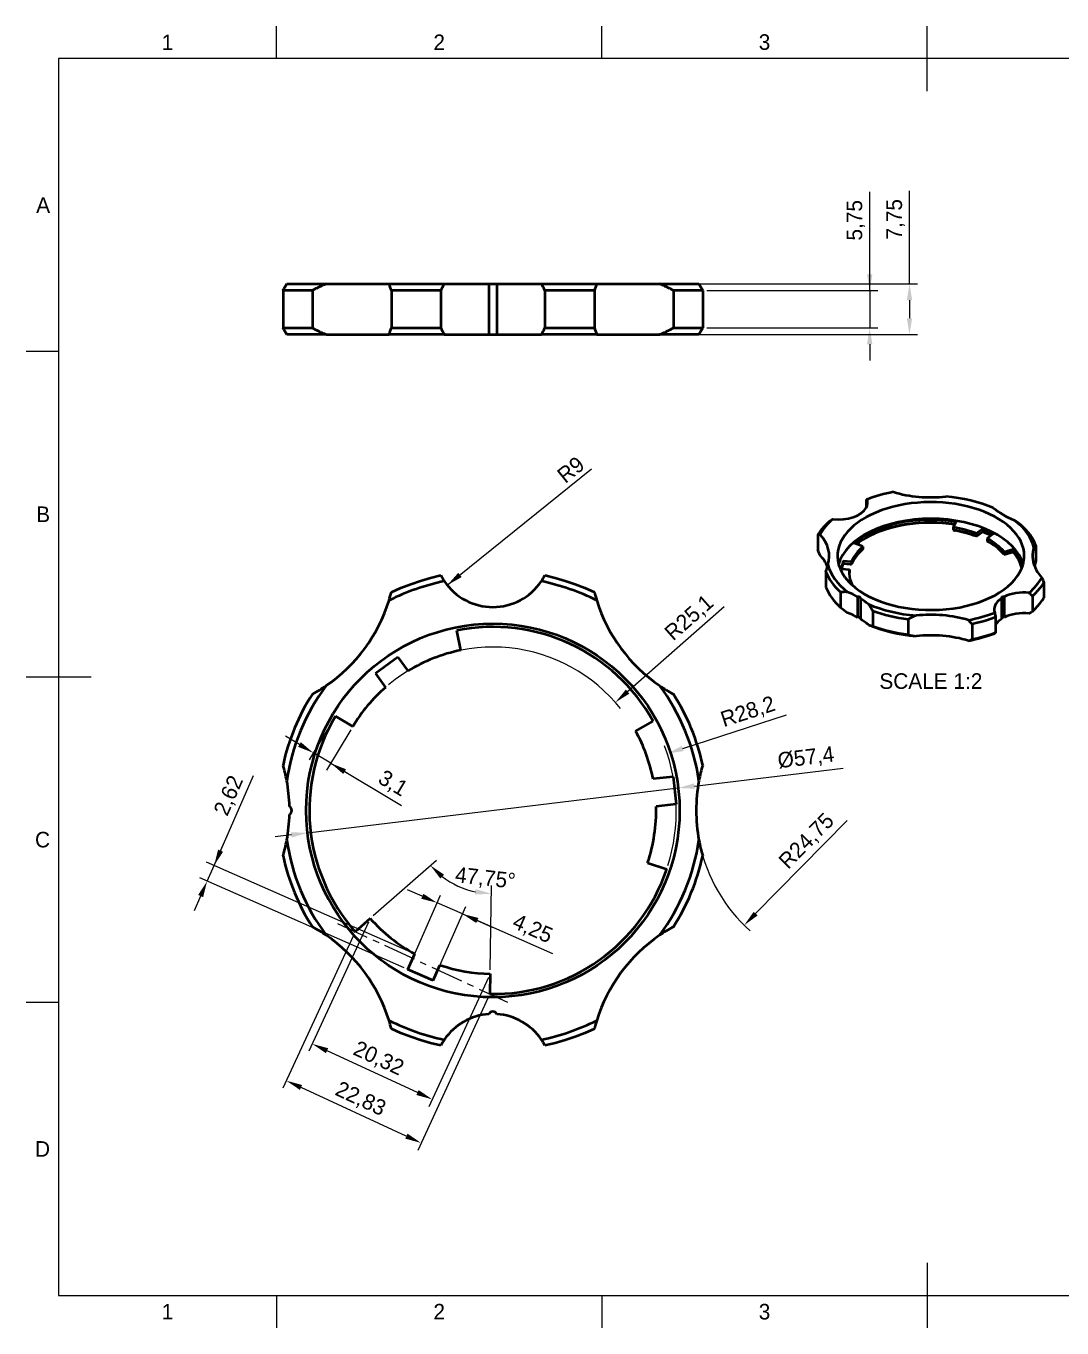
# Model space of a CAD drawing. Header units: millimetres. Extents: x 15 to 292, y 5 to 205.
# Drawn here: x 15 to 174.2, y 5 to 205 of the extents above; entities that cross this region are included whole.
import ezdxf

# ---------------------------------------------------------------- set-up
doc = ezdxf.new("R2010")
doc.units = ezdxf.units.MM
doc.linetypes.add('CenterLine', pattern=[8, 5, -1, 1, -1])
for name, color, linetype in [('Annotations', 7, 'Continuous'), ('Border', 7, 'Continuous'), ('Geometries', 7, 'Continuous')]:
    doc.layers.add(name, color=color, linetype=linetype)
doc.styles.add('Shapr0', font='txt', dxfattribs={"height": 2.3925})
doc.styles.add('Shapr2', font='txt', dxfattribs={"height": 2.3925})
doc.styles.add('Shapr4', font='txt', dxfattribs={"height": 2.3925})
doc.styles.add('Shapr5', font='txt', dxfattribs={"height": 4.785})
doc.dimstyles.new('ISO-25', dxfattribs={"dimtxt": 2.5, "dimasz": 2.5, "dimexe": 1.25, "dimexo": 0.625, "dimtad": 1, "dimtxsty": 'Standard', "dimcen": 2.5, "dimadec": 0, "dimazin": 0, "dimtfac": 1, "dimtmove": 0, "dimatfit": 3, "dimfxl": 1, "dimarcsym": 0})

# ---------------------------------------------------------------- blocks, each defined once
blk = doc.blocks.new('*D2')
at = {"layer": 'Annotations', "color": 0, "linetype": 'Continuous', "lineweight": 15}
for p, q in [((150.78, 165.38), (150.78, 179.66)), ((87.99, 165.38), (152.03, 165.38)), ((150.78, 162.88), (150.78, 160.12)), ((87.99, 157.62), (152.03, 157.62))]:
    blk.add_line(p, q, dxfattribs=at)
at = {"layer": 'Annotations', "color": 0}
for points in [[(151.2, 162.88), (150.37, 162.88), (150.78, 165.38)], [(150.37, 160.12), (151.2, 160.12), (150.78, 157.62)]]:
    blk.add_solid(points, dxfattribs=at)
at = {"layer": 'Defpoints', "color": 0}
for p in [(87.37, 165.38), (87.37, 157.62), (150.78, 157.62)]:
    blk.add_point(p, dxfattribs=at)
at = {"layer": 'Annotations', "color": 0, "lineweight": 15, "insert": (148.66, 175.31), "char_height": 2.393, "attachment_point": 5, "rotation": 90, "style": 'Shapr2'}
blk.add_mtext('\\A1;7,75', dxfattribs=at)
blk = doc.blocks.new('*D3')
at = {"layer": 'Annotations', "color": 0, "linetype": 'Continuous', "lineweight": 15}
for p, q in [((144.67, 164.38), (144.67, 179.51)), ((144.67, 166.88), (144.67, 169.38)), ((119.63, 164.38), (145.92, 164.38)), ((144.67, 164.38), (144.67, 158.62)), ((119.63, 158.62), (145.92, 158.62)), ((144.67, 156.12), (144.67, 153.62))]:
    blk.add_line(p, q, dxfattribs=at)
at = {"layer": 'Annotations', "color": 0}
for points in [[(144.25, 166.88), (145.08, 166.88), (144.67, 164.38)], [(145.08, 156.12), (144.25, 156.12), (144.67, 158.62)]]:
    blk.add_solid(points, dxfattribs=at)
at = {"layer": 'Defpoints', "color": 0}
for p in [(119, 164.38), (119, 158.62), (144.67, 158.62)]:
    blk.add_point(p, dxfattribs=at)
at = {"layer": 'Annotations', "color": 0, "lineweight": 15, "insert": (142.54, 175.16), "char_height": 2.393, "attachment_point": 5, "rotation": 90, "style": 'Shapr2'}
blk.add_mtext('\\A1;5,75', dxfattribs=at)
blk = doc.blocks.new('*D5')
at = {"layer": 'Annotations', "color": 0, "linetype": 'Continuous', "lineweight": 15}
blk.add_line((79.74, 119.1), (101.93, 136.98), dxfattribs=at)
at = {"layer": 'Annotations', "color": 0}
blk.add_solid([(81.43, 121), (81.95, 120.35), (79.74, 119.1)], dxfattribs=at)
at = {"layer": 'Defpoints', "color": 0}
for p in [(86.75, 124.75), (79.74, 119.1)]:
    blk.add_point(p, dxfattribs=at)
at = {"layer": 'Annotations', "color": 0, "lineweight": 15, "insert": (98.73, 136.84), "char_height": 2.393, "attachment_point": 5, "rotation": 38.8564, "style": 'Shapr4'}
blk.add_mtext('\\A1;R9', dxfattribs=at)
blk = doc.blocks.new('*D6')
at = {"layer": 'Annotations', "color": 0, "linetype": 'Continuous', "lineweight": 15}
blk.add_line((107.46, 102.75), (122.28, 115.81), dxfattribs=at)
at = {"layer": 'Annotations', "color": 0, "lineweight": 15}
blk.add_arc((86.75, 84.5), 25.1, 38.5361, 129.6816, dxfattribs=at)
at = {"layer": 'Annotations', "color": 0}
blk.add_solid([(107.18, 103.06), (107.73, 102.44), (105.58, 101.1)], dxfattribs=at)
at = {"layer": 'Defpoints', "color": 0}
for p in [(105.58, 101.1), (86.75, 84.5)]:
    blk.add_point(p, dxfattribs=at)
at = {"layer": 'Annotations', "color": 0, "lineweight": 15, "insert": (117.02, 114), "char_height": 2.393, "attachment_point": 5, "rotation": 41.3898, "style": 'Shapr4'}
blk.add_mtext('\\A1;R25,1', dxfattribs=at)
blk = doc.blocks.new('*D7')
at = {"layer": 'Annotations', "color": 0, "linetype": 'Continuous', "lineweight": 15}
blk.add_line((127.14, 68.65), (141.21, 82.94), dxfattribs=at)
at = {"layer": 'Annotations', "color": 0, "lineweight": 15}
blk.add_arc((142.75, 84.5), 24.75, 192.0629, 228.3246, dxfattribs=at)
at = {"layer": 'Annotations', "color": 0}
blk.add_solid([(126.84, 68.94), (127.43, 68.36), (125.38, 66.87)], dxfattribs=at)
at = {"layer": 'Defpoints', "color": 0}
for p in [(142.75, 84.5), (125.38, 66.87)]:
    blk.add_point(p, dxfattribs=at)
at = {"layer": 'Annotations', "color": 0, "lineweight": 15, "insert": (135.05, 79.71), "char_height": 2.393, "attachment_point": 5, "rotation": 45.4306, "style": 'Shapr4'}
blk.add_mtext('\\A1;R24,75', dxfattribs=at)
blk = doc.blocks.new('*D8')
at = {"layer": 'Annotations', "color": 0, "linetype": 'Continuous', "lineweight": 15}
blk.add_line((115.94, 94.01), (131.87, 99.21), dxfattribs=at)
at = {"layer": 'Annotations', "color": 0, "lineweight": 15}
blk.add_arc((86.75, 84.5), 28.2, 342.5959, 20.59, dxfattribs=at)
at = {"layer": 'Annotations', "color": 0}
blk.add_solid([(115.81, 94.41), (116.07, 93.62), (113.56, 93.24)], dxfattribs=at)
at = {"layer": 'Defpoints', "color": 0}
for p in [(113.56, 93.24), (86.75, 84.5)]:
    blk.add_point(p, dxfattribs=at)
at = {"layer": 'Annotations', "color": 0, "lineweight": 15, "insert": (126, 99.53), "char_height": 2.393, "attachment_point": 5, "rotation": 18.05, "style": 'Shapr4'}
blk.add_mtext('\\A1;R28,2', dxfattribs=at)
blk = doc.blocks.new('*D9')
at = {"layer": 'Annotations', "color": 0, "linetype": 'Continuous', "lineweight": 15}
for p, q in [((117.72, 88.25), (140.58, 91.02)), ((58.26, 81.05), (115.24, 87.95)), ((55.78, 80.75), (53.29, 80.45))]:
    blk.add_line(p, q, dxfattribs=at)
at = {"layer": 'Annotations', "color": 0}
for points in [[(117.67, 88.66), (117.77, 87.84), (115.24, 87.95)], [(55.83, 80.34), (55.73, 81.16), (58.26, 81.05)]]:
    blk.add_solid(points, dxfattribs=at)
at = {"layer": 'Defpoints', "color": 0}
for p in [(115.24, 87.95), (58.26, 81.05)]:
    blk.add_point(p, dxfattribs=at)
at = {"layer": 'Annotations', "color": 0, "lineweight": 15, "insert": (134.88, 92.47), "char_height": 2.3925, "attachment_point": 5, "rotation": 6.9043, "style": 'Shapr4'}
blk.add_mtext('\\A1;%%c57,4', dxfattribs=at)
blk = doc.blocks.new('*D10')
at = {"layer": 'Annotations', "color": 0, "linetype": 'Continuous', "lineweight": 15}
for p, q in [((75.9, 71.32), (73.61, 72.33)), ((73.93, 60.64), (78.69, 71.46)), ((82.08, 68.6), (78.19, 70.31)), ((77.82, 58.93), (82.58, 69.75)), ((82.08, 68.6), (95.93, 62.51)), ((84.36, 67.59), (86.65, 66.59))]:
    blk.add_line(p, q, dxfattribs=at)
at = {"layer": 'Annotations', "color": 0}
for points in [[(75.73, 70.94), (76.07, 71.7), (78.19, 70.31)], [(84.53, 67.98), (84.2, 67.21), (82.08, 68.6)]]:
    blk.add_solid(points, dxfattribs=at)
at = {"layer": 'Defpoints', "color": 0}
for p in [(78.19, 70.31), (73.68, 60.07), (77.57, 58.36)]:
    blk.add_point(p, dxfattribs=at)
at = {"layer": 'Annotations', "color": 0, "lineweight": 15, "insert": (92.81, 66.2), "char_height": 2.393, "attachment_point": 5, "rotation": 336.2518, "style": 'Shapr4'}
blk.add_mtext('\\A1;4,25', dxfattribs=at)
blk = doc.blocks.new('*D12')
at = {"layer": 'Annotations', "color": 0, "linetype": 'Continuous', "lineweight": 15}
for p, q in [((62.24, 98.46), (58.53, 92.27)), ((64.9, 96.86), (61.19, 90.68)), ((57.03, 94.63), (54.89, 95.91)), ((61.83, 91.75), (59.17, 93.34)), ((61.83, 91.75), (72.7, 85.24)), ((63.98, 90.47), (66.12, 89.18))]:
    blk.add_line(p, q, dxfattribs=at)
at = {"layer": 'Annotations', "color": 0}
for points in [[(56.82, 94.27), (57.24, 94.99), (59.17, 93.34)], [(64.19, 90.82), (63.76, 90.11), (61.83, 91.75)]]:
    blk.add_solid(points, dxfattribs=at)
at = {"layer": 'Defpoints', "color": 0}
for p in [(62.56, 98.99), (65.22, 97.4), (59.17, 93.34)]:
    blk.add_point(p, dxfattribs=at)
at = {"layer": 'Annotations', "color": 0, "lineweight": 15, "insert": (71.33, 88.54), "char_height": 2.393, "attachment_point": 5, "rotation": 329.076, "style": 'Shapr4'}
blk.add_mtext('\\A1;3,1', dxfattribs=at)
blk = doc.blocks.new('*D13')
at = {"layer": 'Annotations', "color": 0, "linetype": 'Continuous', "lineweight": 15}
for p, q in [((43.9, 76.03), (49.97, 89.85)), ((44.9, 78.32), (45.91, 80.61)), ((74.16, 62.72), (42.75, 76.53)), ((42.84, 73.64), (43.9, 76.03)), ((73.11, 60.32), (41.7, 74.14)), ((41.84, 71.35), (40.83, 69.06))]:
    blk.add_line(p, q, dxfattribs=at)
at = {"layer": 'Annotations', "color": 0}
for points in [[(44.52, 78.49), (45.28, 78.15), (43.9, 76.03)], [(42.22, 71.18), (41.45, 71.52), (42.84, 73.64)]]:
    blk.add_solid(points, dxfattribs=at)
at = {"layer": 'Defpoints', "color": 0}
for p in [(43.9, 76.03), (74.73, 62.46), (73.68, 60.07)]:
    blk.add_point(p, dxfattribs=at)
at = {"layer": 'Annotations', "color": 0, "lineweight": 15, "insert": (46.28, 86.73), "char_height": 2.393, "attachment_point": 5, "rotation": 66.2518, "style": 'Shapr4'}
blk.add_mtext('\\A1;2,62', dxfattribs=at)
blk = doc.blocks.new('*D14')
at = {"layer": 'Annotations', "color": 0, "linetype": 'Continuous', "lineweight": 15}
for p, q in [((68.37, 68.34), (78.08, 76.88)), ((86.36, 60.03), (86.56, 72.96))]:
    blk.add_line(p, q, dxfattribs=at)
blk.add_arc((86.75, 84.5), 12.79, 232.5395, 257.8625, dxfattribs=at)
at = {"layer": 'Annotations', "color": 0}
for points in [[(79.25, 74.65), (78.68, 74.04), (77.14, 76.05)], [(84.01, 71.58), (84.11, 72.41), (86.54, 71.71)]]:
    blk.add_solid(points, dxfattribs=at)
at = {"layer": 'Defpoints', "color": 0}
for p in [(79.83, 73.74), (67.9, 67.93), (65.57, 65.88), (86.35, 59.4), (86.3, 56.3)]:
    blk.add_point(p, dxfattribs=at)
at = {"layer": 'Annotations', "color": 0, "lineweight": 15, "insert": (85.58, 73.95), "char_height": 2.3925, "attachment_point": 5, "rotation": 353.6699, "style": 'Shapr4'}
blk.add_mtext('\\A1;47,75%%d', dxfattribs=at)
blk = doc.blocks.new('*D15')
at = {"layer": 'Annotations', "color": 0, "linetype": 'Continuous', "lineweight": 15}
for p, q in [((65.31, 65.31), (54.47, 41.86)), ((86.03, 55.74), (75.2, 32.28)), ((73.45, 34.47), (57.27, 41.95))]:
    blk.add_line(p, q, dxfattribs=at)
at = {"layer": 'Annotations', "color": 0}
for points in [[(57.44, 42.32), (57.09, 41.57), (55, 42.99)], [(73.28, 34.09), (73.63, 34.85), (75.72, 33.42)]]:
    blk.add_solid(points, dxfattribs=at)
at = {"layer": 'Defpoints', "color": 0}
for p in [(65.57, 65.88), (86.3, 56.3), (55, 42.99)]:
    blk.add_point(p, dxfattribs=at)
at = {"layer": 'Annotations', "color": 0, "lineweight": 15, "insert": (66.38, 40.08), "char_height": 2.393, "attachment_point": 5, "rotation": 335.201, "style": 'Shapr4'}
blk.add_mtext('\\A1;22,83', dxfattribs=at)
blk = doc.blocks.new('*D16')
at = {"layer": 'Annotations', "color": 0, "linetype": 'Continuous', "lineweight": 15}
for p, q in [((67.64, 67.36), (58.47, 47.51)), ((86.08, 58.84), (76.91, 38.98)), ((75.17, 41.17), (61.26, 47.59))]:
    blk.add_line(p, q, dxfattribs=at)
at = {"layer": 'Annotations', "color": 0}
for points in [[(61.43, 47.97), (61.09, 47.21), (58.99, 48.64)], [(74.99, 40.79), (75.34, 41.55), (77.43, 40.12)]]:
    blk.add_solid(points, dxfattribs=at)
at = {"layer": 'Defpoints', "color": 0}
for p in [(67.9, 67.93), (86.35, 59.4), (58.99, 48.64)]:
    blk.add_point(p, dxfattribs=at)
at = {"layer": 'Annotations', "color": 0, "lineweight": 15, "insert": (69.14, 46.29), "char_height": 2.393, "attachment_point": 5, "rotation": 335.201, "style": 'Shapr4'}
blk.add_mtext('\\A1;20,32', dxfattribs=at)

msp = doc.modelspace()

# ---------------------------------------------------------------- linework, layer by layer
at = {"layer": 'Annotations', "linetype": 'CenterLine', "lineweight": 15}
msp.add_line((62.849, 67.137), (89.019, 55.045), dxfattribs=at)
at = {"layer": 'Border', "linetype": 'Continuous', "lineweight": 15}
for p, q in [((53.5, 200), (53.5, 205)), ((103.5, 200), (103.5, 205)), ((153.5, 195), (153.5, 205)), ((287, 200), (20, 200)), ((20, 200), (20, 10)), ((20, 155), (15, 155)), ((25, 105), (15, 105)), ((20, 55), (15, 55)), ((153.5, 15), (153.5, 5)), ((20, 10), (287, 10)), ((53.5, 10), (53.5, 5)), ((103.5, 10), (103.5, 5))]:
    msp.add_line(p, q, dxfattribs=at)
at = {"layer": 'Geometries', "linetype": 'Continuous', "lineweight": 40}
for p, q in [((59.009, 164.375), (54.496, 164.375)), ((54.496, 164.375), (54.496, 158.625)), ((54.496, 164.375), (54.496, 158.625)), ((55.076, 165.375), (55.077, 165.375)), ((55.077, 165.375), (61.13, 165.375)), ((59.009, 164.375), (59.009, 158.625)), ((61.13, 165.375), (70.793, 165.375)), ((70.793, 165.375), (79.289, 165.375)), ((78.752, 164.375), (71.153, 164.375)), ((71.153, 164.375), (71.153, 158.625)), ((78.752, 164.375), (78.752, 158.625)), ((79.289, 165.375), (86.132, 165.375)), ((86.132, 165.375), (87.368, 165.375)), ((86.132, 165.375), (86.132, 157.625)), ((87.368, 165.375), (87.368, 157.625)), ((87.368, 165.375), (94.212, 165.375)), ((94.212, 165.375), (102.708, 165.375)), ((102.348, 164.375), (94.75, 164.375)), ((94.75, 164.375), (94.75, 158.625)), ((102.348, 164.375), (102.348, 158.625)), ((102.708, 165.375), (112.371, 165.375)), ((112.371, 165.375), (118.424, 165.375)), ((114.491, 164.375), (114.491, 158.625)), ((119.004, 164.375), (114.491, 164.375)), ((119.004, 164.375), (119.004, 158.625)), ((54.496, 158.625), (59.009, 158.625)), ((71.153, 158.625), (78.752, 158.625)), ((94.75, 158.625), (102.348, 158.625)), ((114.491, 158.625), (119.004, 158.625)), ((55.076, 157.625), (55.077, 157.625)), ((61.13, 157.625), (55.077, 157.625)), ((61.13, 157.625), (70.793, 157.625)), ((79.289, 157.625), (70.793, 157.625)), ((79.289, 157.625), (86.132, 157.625)), ((86.132, 157.625), (87.368, 157.625)), ((87.368, 157.625), (94.212, 157.625)), ((102.708, 157.625), (94.212, 157.625)), ((102.708, 157.625), (112.371, 157.625)), ((118.424, 157.625), (112.371, 157.625)), ((144.127, 132.179), (144.127, 131.006)), ((157.514, 127.997), (157.727, 128.428)), ((157.727, 128.428), (157.753, 128.479)), ((157.753, 128.479), (157.94, 128.858)), ((136.694, 126.837), (136.694, 124.49)), ((157.514, 127.997), (157.514, 127.589)), ((162.044, 127.745), (161.069, 127.044)), ((161.069, 126.636), (162.028, 127.325)), ((161.069, 127.044), (161.069, 126.636)), ((162.028, 127.325), (162.044, 127.337)), ((163.34, 126.717), (162.028, 127.325)), ((162.044, 127.745), (163.701, 126.977)), ((162.044, 127.745), (162.044, 127.337)), ((162.044, 127.337), (163.356, 126.729)), ((163.34, 126.717), (162.726, 126.276)), ((162.726, 126.276), (162.726, 125.868)), ((163.356, 126.729), (163.34, 126.717)), ((163.701, 126.977), (163.356, 126.729)), ((142.673, 125.414), (142.337, 125.543)), ((143.627, 125.047), (142.673, 125.414)), ((143.627, 125.047), (143.627, 124.639)), ((165.319, 124.243), (166.709, 124.639)), ((165.319, 124.243), (165.319, 123.834)), ((165.319, 123.834), (166.709, 124.231)), ((166.738, 124.197), (165.43, 123.823)), ((166.709, 124.639), (166.709, 124.231)), ((170.198, 125.187), (170.198, 122.84)), ((140.581, 122.848), (140.258, 121.636)), ((140.364, 121.626), (140.566, 122.383)), ((140.566, 122.383), (140.581, 122.44)), ((141.686, 122.284), (140.566, 122.383)), ((140.581, 122.848), (141.873, 122.734)), ((140.581, 122.848), (140.581, 122.44)), ((140.581, 122.44), (141.873, 122.325)), ((141.873, 122.734), (141.873, 122.325)), ((137.944, 121.158), (137.944, 118.811)), ((140.258, 121.636), (140.364, 121.626)), ((140.364, 121.626), (141.55, 121.521)), ((141.55, 121.521), (141.55, 121.113)), ((140.201, 118.013), (140.201, 115.665)), ((141.898, 119.267), (141.83, 119.257)), ((141.898, 119.267), (141.898, 119.194)), ((171.448, 119.508), (171.448, 117.161)), ((142.804, 117.325), (142.804, 114.161)), ((143.236, 117.076), (143.236, 114.021)), ((164.909, 117.072), (164.909, 114.026)), ((165.346, 117.324), (165.346, 114.16)), ((169.671, 117.432), (169.671, 115.084)), ((143.236, 114.021), (143.236, 113.912)), ((145.135, 115.164), (145.135, 112.817)), ((164.015, 114.166), (164.015, 112.992)), ((164.909, 114.026), (164.909, 113.908)), ((81.821, 109.111), (81.212, 112.151)), ((150.583, 113.862), (150.583, 111.514)), ((159.868, 113.708), (159.839, 113.736)), ((160.419, 113.14), (160.419, 110.793)), ((164.015, 112.992), (164.015, 111.818)), ((72.128, 108.034), (68.701, 105.521)), ((72.128, 108.034), (73.674, 105.925)), ((68.701, 105.521), (70.247, 103.412)), ((65.218, 97.399), (62.559, 98.992)), ((108.687, 96.698), (111.396, 98.204)), ((114.476, 89.675), (111.38, 89.336)), ((114.476, 89.675), (114.939, 85.45)), ((114.939, 85.45), (111.843, 85.111)), ((110.529, 76.463), (113.465, 75.471)), ((67.901, 67.925), (65.573, 65.878)), ((73.68, 60.07), (74.733, 62.464)), ((77.57, 58.358), (73.68, 60.07)), ((77.57, 58.358), (78.623, 60.752)), ((86.345, 59.403), (86.295, 56.304))]:
    msp.add_line(p, q, dxfattribs=at)
at = {"layer": 'Geometries', "linetype": 'Continuous', "lineweight": 40, "flags": 128}
for points in [[(61.13, 165.375), (61.055, 165.345), (60.98, 165.315), (60.905, 165.285), (60.83, 165.254), (60.754, 165.223), (60.679, 165.191), (60.604, 165.158), (60.516, 165.12), (60.428, 165.081), (60.34, 165.041), (60.252, 165.001), (60.164, 164.96), (60.076, 164.919), (59.988, 164.877), (59.9, 164.835), (59.812, 164.792), (59.724, 164.748), (59.636, 164.704), (59.548, 164.659), (59.458, 164.613), (59.368, 164.566), (59.279, 164.519), (59.189, 164.472), (59.099, 164.424), (59.009, 164.375)], [(114.491, 164.375), (114.403, 164.423), (114.315, 164.47), (114.227, 164.517), (114.138, 164.563), (114.05, 164.609), (113.962, 164.654), (113.874, 164.699), (113.786, 164.743), (113.697, 164.787), (113.609, 164.83), (113.521, 164.873), (113.433, 164.915), (113.345, 164.956), (113.257, 164.997), (113.169, 165.037), (113.081, 165.077), (112.993, 165.116), (112.905, 165.155), (112.829, 165.187), (112.752, 165.22), (112.676, 165.252), (112.599, 165.283), (112.523, 165.314), (112.447, 165.345), (112.371, 165.375)], [(59.009, 158.625), (59.098, 158.577), (59.186, 158.53), (59.274, 158.483), (59.362, 158.437), (59.45, 158.391), (59.539, 158.346), (59.627, 158.301), (59.715, 158.257), (59.803, 158.213), (59.891, 158.17), (59.979, 158.127), (60.068, 158.085), (60.156, 158.044), (60.244, 158.003), (60.332, 157.963), (60.42, 157.923), (60.508, 157.884), (60.595, 157.845), (60.672, 157.813), (60.748, 157.78), (60.825, 157.748), (60.901, 157.717), (60.977, 157.686), (61.054, 157.655), (61.13, 157.625)], [(112.371, 157.625), (112.446, 157.655), (112.521, 157.685), (112.596, 157.715), (112.671, 157.746), (112.746, 157.777), (112.821, 157.809), (112.897, 157.842), (112.984, 157.88), (113.072, 157.919), (113.16, 157.959), (113.248, 157.999), (113.336, 158.04), (113.424, 158.081), (113.512, 158.123), (113.6, 158.165), (113.688, 158.208), (113.777, 158.252), (113.865, 158.296), (113.953, 158.341), (114.042, 158.387), (114.132, 158.434), (114.222, 158.481), (114.312, 158.528), (114.401, 158.576), (114.491, 158.625)], [(144.258, 132.293), (144.251, 132.286), (144.243, 132.279), (144.236, 132.272), (144.228, 132.265), (144.22, 132.258), (144.212, 132.25), (144.204, 132.243), (144.195, 132.235), (144.186, 132.228), (144.177, 132.22), (144.167, 132.212), (144.158, 132.204), (144.148, 132.196), (144.137, 132.188), (144.127, 132.179)], [(136.694, 126.837), (136.986, 127.27), (137.31, 127.694), (137.666, 128.11), (138.053, 128.517), (138.471, 128.914)], [(138.471, 128.914), (138.504, 128.935), (138.537, 128.957), (138.571, 128.978), (138.604, 129), (138.638, 129.022), (138.672, 129.044), (138.705, 129.066), (138.739, 129.088), (138.774, 129.11), (138.808, 129.133), (138.842, 129.155), (138.877, 129.178), (138.912, 129.201), (138.946, 129.223), (138.981, 129.246)], [(137.02, 126.91), (136.994, 126.906), (136.967, 126.901), (136.941, 126.896), (136.914, 126.89), (136.887, 126.884), (136.86, 126.878), (136.833, 126.872), (136.805, 126.866), (136.778, 126.859), (136.75, 126.852), (136.722, 126.845), (136.694, 126.837)], [(157.514, 127.589), (157.591, 127.562), (157.668, 127.536), (157.745, 127.509), (157.823, 127.482)], [(161.069, 126.636), (161.056, 126.633), (161.043, 126.63), (161.03, 126.627), (161.017, 126.624)], [(163.022, 125.7), (162.98, 125.724), (162.895, 125.772), (162.811, 125.82), (162.726, 125.868)], [(170.198, 125.187), (170.184, 125.179), (170.17, 125.17), (170.156, 125.161), (170.143, 125.152), (170.129, 125.142), (170.116, 125.132), (170.103, 125.122), (170.09, 125.112), (170.077, 125.101), (170.065, 125.09), (170.052, 125.078), (170.04, 125.066), (170.028, 125.054), (170.016, 125.042), (170.005, 125.029), (169.993, 125.016), (169.982, 125.003), (169.971, 124.989), (169.962, 124.976), (169.952, 124.964), (169.943, 124.951), (169.934, 124.938), (169.925, 124.925), (169.916, 124.911), (169.908, 124.897)], [(141.873, 122.325), (141.826, 122.315), (141.779, 122.305), (141.733, 122.294), (141.686, 122.284)], [(165.43, 123.823), (165.403, 123.826), (165.375, 123.829), (165.348, 123.832), (165.319, 123.834)], [(71.152, 118.051), (72.624, 118.697), (74.123, 119.279), (75.645, 119.794), (77.189, 120.243), (78.75, 120.625)], [(94.748, 120.625), (96.31, 120.244), (97.854, 119.795), (99.376, 119.279), (100.875, 118.698), (102.347, 118.052)], [(141.261, 118.046), (141.223, 118.049), (141.186, 118.051), (141.148, 118.053), (141.111, 118.055), (141.073, 118.056), (141.036, 118.058), (140.998, 118.059), (140.954, 118.059), (140.91, 118.06), (140.866, 118.059), (140.822, 118.059), (140.778, 118.058), (140.734, 118.057), (140.69, 118.055), (140.646, 118.053), (140.602, 118.051), (140.558, 118.048), (140.514, 118.045), (140.47, 118.042), (140.425, 118.038), (140.38, 118.033), (140.335, 118.029), (140.29, 118.024), (140.246, 118.019), (140.201, 118.013)], [(171.448, 119.508), (171.156, 119.076), (170.832, 118.651), (170.476, 118.235), (170.089, 117.828), (169.671, 117.432)], [(145.135, 115.164), (145.111, 115.209), (145.086, 115.254), (145.061, 115.299), (145.037, 115.343), (145.011, 115.387), (144.986, 115.431), (144.96, 115.475), (144.935, 115.518), (144.909, 115.562), (144.882, 115.605), (144.856, 115.648), (144.829, 115.69), (144.802, 115.733), (144.774, 115.775), (144.747, 115.816), (144.719, 115.858), (144.691, 115.899), (144.663, 115.94), (144.638, 115.976), (144.613, 116.011), (144.588, 116.046), (144.562, 116.081), (144.537, 116.116), (144.511, 116.15), (144.485, 116.185)], [(169.671, 115.084), (170.089, 115.481), (170.476, 115.887), (170.832, 116.304), (171.156, 116.728), (171.448, 117.161)], [(151.792, 114.437), (151.747, 114.42), (151.703, 114.403), (151.658, 114.386), (151.614, 114.368), (151.57, 114.35), (151.526, 114.332), (151.482, 114.313), (151.431, 114.291), (151.38, 114.269), (151.329, 114.246), (151.279, 114.223), (151.228, 114.199), (151.178, 114.175), (151.128, 114.151), (151.078, 114.127), (151.028, 114.102), (150.979, 114.077), (150.929, 114.051), (150.88, 114.026), (150.83, 113.999), (150.78, 113.972), (150.73, 113.945), (150.681, 113.918), (150.632, 113.89), (150.583, 113.862)], [(164.015, 114.166), (163.328, 113.925), (162.624, 113.702), (161.903, 113.496), (161.168, 113.309), (160.419, 113.14)], [(169.161, 114.751), (169.196, 114.774), (169.23, 114.797), (169.265, 114.82), (169.299, 114.842), (169.334, 114.865), (169.368, 114.887), (169.402, 114.909), (169.436, 114.932), (169.47, 114.954), (169.504, 114.976), (169.537, 114.997), (169.571, 115.019), (169.605, 115.041), (169.638, 115.063), (169.671, 115.084)], [(144.485, 113.021), (144.51, 113.011), (144.536, 113.002), (144.561, 112.993), (144.586, 112.984), (144.611, 112.975), (144.635, 112.966), (144.66, 112.958), (144.688, 112.948), (144.716, 112.938), (144.744, 112.929), (144.772, 112.92), (144.799, 112.911), (144.826, 112.903), (144.853, 112.895), (144.879, 112.886), (144.906, 112.879), (144.932, 112.871), (144.958, 112.864), (144.983, 112.856), (145.009, 112.849), (145.035, 112.842), (145.06, 112.836), (145.085, 112.829), (145.11, 112.823), (145.135, 112.817)], [(160.419, 113.14), (160.372, 113.191), (160.324, 113.242), (160.284, 113.285)], [(160.419, 110.793), (161.168, 110.961), (161.903, 111.149), (162.624, 111.354), (163.328, 111.578), (164.015, 111.818)], [(164.015, 111.818), (164.005, 111.81), (163.995, 111.802), (163.985, 111.794), (163.975, 111.786), (163.965, 111.778), (163.956, 111.77), (163.947, 111.763), (163.939, 111.755), (163.93, 111.748), (163.922, 111.74), (163.914, 111.733), (163.906, 111.726), (163.899, 111.719), (163.892, 111.712), (163.885, 111.705)], [(78.752, 48.375), (77.19, 48.756), (75.646, 49.205), (74.124, 49.721), (72.625, 50.302), (71.153, 50.948)], [(102.348, 50.949), (100.876, 50.303), (99.377, 49.721), (97.855, 49.206), (96.311, 48.757), (94.75, 48.375)]]:
    msp.add_lwpolyline(points, dxfattribs=at)
at = {"layer": 'Geometries', "linetype": 'Continuous', "lineweight": 40}
msp.add_circle((86.75, 84.5), 28.7, dxfattribs=at)
for centre, radius, start, end in [((-19.998, 208.274), 86.466, 329.48949, 330.25563), ((-20.13, 208.356), 86.622, 329.48697, 330.25175), ((58.902, 160.532), 12.839, 17.41659, 22.16058), ((89.013, 159.508), 11.357, 148.89708, 154.62584), ((84.488, 159.508), 11.358, 25.37548, 31.10409), ((114.599, 160.533), 12.839, 157.84141, 162.58543), ((193.63, 208.356), 86.622, 209.74825, 210.51303), ((-19.997, 114.727), 86.466, 29.74437, 30.51051), ((-20.131, 114.644), 86.623, 29.74825, 30.51303), ((58.902, 162.468), 12.839, 337.83941, 342.58342), ((89.013, 163.492), 11.357, 205.37416, 211.10293), ((84.488, 163.492), 11.358, 328.89592, 334.62451), ((114.599, 162.467), 12.839, 197.41457, 202.15858), ((193.631, 114.644), 86.623, 149.48697, 150.25175), ((141.073, 93.08), 44.324, 52.68625, 54.39035), ((108.721, 111.781), 30.725, 22.91904, 24.43254), ((124.682, 125.274), 13.882, 346.12722, 347.4807), ((186.482, 117.962), 16.999, 163.32627, 166.07694), ((86.749, 124.75), 9, 207.28049, 213.99395), ((86.749, 124.75), 9, 326.00782, 332.72127), ((121.655, 126.037), 17.004, 343.32669, 346.07646), ((199.421, 132.216), 30.725, 202.91904, 204.43254), ((86.75, 84.5), 36, 101.96367, 116.31355), ((47.151, 124.097), 24.75, 342.77853, 345.86034), ((86.749, 124.75), 9, 213.99394, 326.00782), ((86.75, 84.5), 36, 63.68822, 78.0381), ((126.347, 124.099), 24.75, 194.14143, 197.22324), ((47.151, 124.097), 24.75, 304.38581, 342.77853), ((126.347, 124.099), 24.75, 197.22324, 235.61596), ((162.34, 110.205), 10.294, 44.58545, 48.50047), ((167.074, 150.924), 44.332, 232.68642, 234.39018), ((172.719, 116.148), 8.926, 188.23969, 192.83063), ((86.75, 84.5), 28.2, 29.076, 101.326), ((149.11, 102.72), 15.377, 43.39485, 45.60443), ((154.397, 127.518), 16.452, 256.59409, 260.88873), ((151.301, 133.957), 24.895, 290.0568, 291.48525), ((86.75, 84.5), 25.1, 101.326, 121.39522), ((86.75, 84.5), 33, 147.20761, 167.79416), ((86.75, 84.5), 32, 143.19197, 171.8098), ((47.151, 124.097), 24.75, 298.6261, 304.38581), ((86.75, 84.5), 25.1, 131.10832, 149.076), ((126.347, 124.099), 24.75, 235.61596, 241.37566), ((86.75, 84.5), 32, 8.19197, 36.8098), ((86.75, 84.5), 33, 12.20761, 32.79416), ((86.75, 84.5), 28.2, 149.076, 221.326), ((86.75, 84.5), 25.1, 11.10857, 29.076), ((30.75, 84.499), 24.75, 10.61596, 16.37566), ((142.75, 84.501), 24.75, 163.6261, 169.38581), ((30.75, 84.499), 24.75, 1.41433, 10.61596), ((142.75, 84.501), 24.75, 169.38581, 190.61596), ((55.15, 84.5), 0.7, 299.29164, 60.71012), ((86.75, 84.5), 25.1, 341.326, 1.39544), ((30.75, 84.499), 24.75, 349.38581, 358.58744), ((30.75, 84.499), 24.75, 343.6261, 349.38581), ((86.75, 84.5), 32, 188.19197, 216.8098), ((86.75, 84.5), 32, 323.19197, 351.8098), ((142.75, 84.501), 24.75, 190.61596, 196.37566), ((86.75, 84.5), 33, 192.20761, 212.79416), ((86.75, 84.5), 33, 327.20761, 347.79416), ((86.75, 84.5), 28.2, 269.076, 341.326), ((47.153, 44.901), 24.75, 55.61596, 61.37566), ((86.75, 84.5), 25.1, 221.326, 241.39522), ((126.349, 44.903), 24.75, 118.6261, 124.38581), ((47.153, 44.901), 24.75, 17.22324, 55.61596), ((126.349, 44.903), 24.75, 124.38581, 162.77853), ((86.75, 84.5), 25.1, 251.10832, 269.076), ((47.153, 44.901), 24.75, 14.14143, 17.22324), ((86.75, 84.5), 36, 243.68822, 258.0381), ((86.751, 44.25), 9, 93.93826, 146.00782), ((86.75, 52.9), 0.7, 28.01267, 151.9891), ((86.751, 44.25), 9, 33.99394, 86.0635), ((86.75, 84.5), 36, 281.96367, 296.31355), ((126.349, 44.903), 24.75, 162.77853, 165.86034), ((86.751, 44.25), 9, 146.00782, 152.72127), ((86.751, 44.25), 9, 27.28049, 33.99395)]:
    msp.add_arc(centre, radius, start, end, dxfattribs=at)
for centre, major_axis, start_param, end_param in [((154.071, 123.581), (14.35, 0), 0, 3.2961945), ((139.84, 131.797), (4.5, 0), 5.9739114, 6.4753081), ((154.071, 123.581), (-18, 0), 5.03856, 5.2890126), ((154.071, 139.747), (12.375, 0), 4.227593, 4.8976724), ((154.071, 123.581), (-16, 0), 4.0699677, 4.569443), ((139.84, 131.797), (4.5, 0), 4.5202971, 5.9739114), ((173.87, 135.012), (12.375, 0), 3.7417382, 4.1122743), ((154.071, 123.581), (-18, 0), 5.7065926, 5.9570452), ((154.071, 121.029), (14.35, 0), 0.1546018, 2.9869908), ((154.071, 121.029), (14.1, 0), 1.2928701, 2.5538705), ((154.071, 120.621), (14.1, 0), 1.3066296, 2.3650209), ((154.071, 120.417), (-14.35, 0), 4.4547432, 5.489038), ((154.071, 123.581), (-16, 0), 3.2845695, 3.7840448), ((154.071, 123.173), (16.5, 0), 0.2130629, 0.5723661), ((126.071, 123.581), (12.375, 0), 6.0979327, 6.7680122), ((154.071, 120.621), (14.1, 0), 2.3650209, 2.5121237), ((154.071, 121.029), (12.55, 0), 0.9792792, 1.2928701), ((154.071, 120.621), (12.55, 0), 0.9792792, 1.2928701), ((154.071, 120.417), (-12.8, 0), 4.138828, 4.4149303), ((154.071, 121.029), (12.55, 0), 0.4594754, 0.8097532), ((154.071, 121.029), (12.55, 0), 2.5538705, 2.9041444), ((154.071, 120.621), (12.55, 0), 2.5538705, 2.9041444), ((154.071, 120.621), (12.55, 0), 0.7766749, 0.8097532), ((154.071, 120.621), (12.55, 0), 0.4594754, 0.7766749), ((154.071, 121.029), (14.1, 0), 0.0998125, 0.4594754), ((154.071, 120.621), (14.1, 0), 0.4547318, 0.4594754), ((154.071, 120.621), (14.1, 0), 0.132985, 0.4547318), ((182.071, 123.581), (12.375, 0), 2.95634, 3.3572152), ((126.071, 120.417), (12.375, 0), 0.2156211, 0.4848268), ((154.071, 123.581), (-16, 0), 0.1429769, 0.6424522), ((154.071, 123.581), (14.35, 0), 3.2961945, 3.6906227), ((154.071, 123.581), (14.35, 0), 6.0715465, 6.1285835), ((154.071, 123.581), (14.35, 0), 6.1285835, 6.2831853), ((182.071, 123.581), (12.375, 0), 3.3572152, 3.6264195), ((154.071, 123.173), (16.5, 0), 3.3546556, 3.7139588), ((154.071, 121.029), (12.55, 0), 3.07367, 3.169768), ((154.071, 120.621), (12.55, 0), 3.07367, 3.1134173), ((154.071, 121.029), (12.55, 0), 3.169768, 3.3872652), ((154.071, 123.581), (14.35, 0), 3.6996135, 6.0542243), ((154.071, 123.581), (14.35, 0), 6.0542243, 6.0715465), ((154.071, 123.581), (-18, 0), 2.5649999, 2.8154525), ((154.071, 120.825), (-16.5, 0), 0.2130629, 0.5723661), ((134.272, 112.15), (12.375, 0), 0.8100829, 0.9706816), ((154.071, 123.581), (14.35, 0), 3.6906227, 3.6996135), ((168.302, 115.365), (4.5, 0), 1.3787044, 2.2874897), ((142.899, 117.13), (0.35, 0), 6.0090228, 8.128175), ((134.272, 112.15), (12.375, 0), 0.6001456, 0.7607443), ((154.071, 123.581), (-16, 0), 0.928375, 1.4278503), ((168.302, 115.365), (4.5, 0), 2.4249302, 3.3337154), ((165.244, 117.131), (0.35, 0), 1.2743115, 3.4381083), ((134.272, 108.986), (12.375, 0), 0.8100829, 0.9706816), ((142.899, 113.966), (0.35, 0), 0.2741625, 1.8449897), ((154.071, 123.173), (16.5, 0), 4.1400537, 4.4993569), ((154.071, 107.415), (12.375, 0), 1.0860003, 1.7560798), ((154.071, 123.581), (-18, 0), 1.8969673, 2.1474199), ((165.244, 113.967), (0.35, 0), 1.2743115, 2.845077), ((168.302, 112.201), (4.5, 0), 1.3787044, 2.2874897), ((134.272, 108.986), (12.375, 0), 0.6001456, 0.7607443), ((154.071, 120.417), (16, 0), 4.0699677, 4.569443), ((154.071, 120.825), (-16.5, 0), 0.9984611, 1.3577643), ((168.302, 112.201), (4.5, 0), 2.4249302, 2.8323187), ((154.071, 104.251), (12.375, 0), 1.0860003, 1.7560798), ((154.071, 120.417), (18, 0), 5.03856, 5.2890126)]:
    msp.add_ellipse(centre, major_axis=major_axis, ratio=0.5773503, start_param=start_param, end_param=end_param, dxfattribs=at)

# ---------------------------------------------------------------- texts
at = {"layer": 'Annotations', "linetype": 'Continuous', "lineweight": 40, "insert": (154.071, 105.572), "char_height": 2.3925, "width": 1000, "attachment_point": 2, "style": 'Shapr5'}
msp.add_mtext('SCALE 1:2', dxfattribs=at)
at = {"layer": 'Border', "linetype": 'Continuous', "lineweight": 15, "char_height": 2.393, "width": 2.3925, "style": 'Shapr0'}
for s, insert, attachment_point in [('1', (36.75, 201.304), 8), ('2', (78.5, 201.304), 8), ('3', (128.5, 201.304), 8), ('A', (18.696, 177.5), 6), ('B', (18.696, 130), 6), ('C', (18.696, 80), 6), ('D', (18.696, 32.5), 6), ('1', (36.75, 8.696), 2), ('2', (78.5, 8.696), 2), ('3', (128.5, 8.696), 2)]:
    msp.add_mtext(s, dxfattribs=dict(at, insert=insert, attachment_point=attachment_point))

# ---------------------------------------------------------------- dimensions: what is measured, and where the dimension line sits
at = {"layer": 'Annotations', "linetype": 'Continuous', "lineweight": 15}
for base, p1, p2, angle, override, picture, middle, dimtype in [((150.785, 157.625), (87.368, 165.375), (87.368, 157.625), 90, {"dimscale": 1, "dimgap": 0.7, "dimdec": 2, "dimlfac": 1, "dimrnd": 0.01, "dimzin": 8, "dimdsep": 44, "dimtxsty": 'Shapr2', "dimse1": 0, "dimse2": 0, "dimadec": 2, "dimtol": 0, "dimlim": 0, "dimtp": 0, "dimtm": 0, "dimtfac": 0.6, "dimtdec": 8, "dimfrac": 2, "dimtolj": 1, "dimlwd": 15, "dimlwe": 15}, '*D2', (150.785, 175.313), 160), ((144.668, 158.625), (119.004, 164.375), (119.004, 158.625), 90, {"dimscale": 1, "dimgap": 0.7, "dimdec": 2, "dimlfac": 1, "dimrnd": 0.01, "dimzin": 8, "dimdsep": 44, "dimtxsty": 'Shapr2', "dimse1": 0, "dimse2": 0, "dimadec": 2, "dimtol": 0, "dimlim": 0, "dimtp": 0, "dimtm": 0, "dimtfac": 0.6, "dimtdec": 8, "dimfrac": 2, "dimtolj": 1, "dimlwd": 15, "dimlwe": 15}, '*D3', (144.668, 175.16), 160), ((59.175, 93.343), (65.218, 97.399), (62.559, 98.992), 149.076, {"dimscale": 1, "dimgap": 0.7, "dimdec": 2, "dimlfac": 1, "dimrnd": 0.01, "dimzin": 8, "dimdsep": 44, "dimtxsty": 'Shapr4', "dimadec": 2, "dimtol": 0, "dimlim": 0, "dimtp": 0, "dimtm": 0, "dimtfac": 0.6, "dimtdec": 8, "dimfrac": 2, "dimtolj": 1, "dimlwd": 15, "dimlwe": 15}, '*D12', (70.24, 86.714), 161), ((43.895, 76.031), (73.68, 60.07), (74.733, 62.464), 66.25177, {"dimscale": 1, "dimgap": 0.7, "dimdec": 2, "dimlfac": 1, "dimrnd": 0.01, "dimzin": 8, "dimdsep": 44, "dimtxsty": 'Shapr4', "dimadec": 2, "dimtol": 0, "dimlim": 0, "dimtp": 0, "dimtm": 0, "dimtfac": 0.6, "dimtdec": 8, "dimfrac": 2, "dimtolj": 1, "dimlwd": 15, "dimlwe": 15}, '*D13', (48.224, 85.871), 161), ((78.186, 70.313), (77.57, 58.358), (73.68, 60.07), 156.25177, {"dimscale": 1, "dimgap": 0.7, "dimdec": 2, "dimlfac": 1, "dimrnd": 0.01, "dimzin": 8, "dimdsep": 44, "dimtxsty": 'Shapr4', "dimadec": 2, "dimtol": 0, "dimlim": 0, "dimtp": 0, "dimtm": 0, "dimtfac": 0.6, "dimtdec": 8, "dimfrac": 2, "dimtolj": 1, "dimlwd": 15, "dimlwe": 15}, '*D10', (91.952, 64.257), 161), ((58.991, 48.641), (86.345, 59.403), (67.901, 67.925), 155.201, {"dimscale": 1, "dimgap": 0.7, "dimdec": 2, "dimlfac": 1, "dimrnd": 0.01, "dimzin": 8, "dimdsep": 44, "dimtxsty": 'Shapr4', "dimadec": 2, "dimtol": 0, "dimlim": 0, "dimtp": 0, "dimtm": 0, "dimtfac": 0.6, "dimtdec": 8, "dimfrac": 2, "dimtolj": 1, "dimlwd": 15, "dimlwe": 15}, '*D16', (68.25, 44.363), 161), ((54.999, 42.994), (86.295, 56.304), (65.573, 65.878), 155.201, {"dimscale": 1, "dimgap": 0.7, "dimdec": 2, "dimlfac": 1, "dimrnd": 0.01, "dimzin": 8, "dimdsep": 44, "dimtxsty": 'Shapr4', "dimadec": 2, "dimtol": 0, "dimlim": 0, "dimtp": 0, "dimtm": 0, "dimtfac": 0.6, "dimtdec": 8, "dimfrac": 2, "dimtolj": 1, "dimlwd": 15, "dimlwe": 15}, '*D15', (65.485, 38.149), 161)]:
    dim = msp.add_linear_dim(base=base, p1=p1, p2=p2, angle=angle, dimstyle='ISO-25', override=override, dxfattribs=at)
    dim.commit()
    dim.dimension.update_dxf_attribs({"geometry": picture, "text_midpoint": middle, "dimtype": dimtype})
for center, mpoint, picture, middle in [((86.749, 124.75), (79.741, 119.104), '*D5', (99.923, 135.363)), ((86.75, 84.5), (105.581, 101.096), '*D6', (118.42, 112.411)), ((86.75, 84.5), (113.562, 93.238), '*D8', (126.659, 97.506)), ((142.75, 84.501), (125.381, 66.869), '*D7', (136.565, 78.222))]:
    dim = msp.add_radius_dim(center=center, mpoint=mpoint, dimstyle='ISO-25', override={"dimscale": 1, "dimgap": 0.7, "dimdec": 2, "dimlfac": 1, "dimrnd": 0.01, "dimzin": 8, "dimdsep": 44, "dimtxsty": 'Shapr4', "dimcen": 0, "dimadec": 2, "dimtol": 0, "dimlim": 0, "dimtp": 0, "dimtm": 0, "dimtfac": 0.6, "dimtdec": 8, "dimtofl": 0, "dimfrac": 2, "dimtolj": 1, "dimlwd": 15, "dimlwe": 15}, dxfattribs=at)
    dim.commit()
    dim.dimension.update_dxf_attribs({"geometry": picture, "text_midpoint": middle, "dimtype": 164})
dim = msp.add_diameter_dim_2p(p1=(58.258, 81.05), p2=(115.242, 87.95), dimstyle='ISO-25', override={"dimscale": 1, "dimgap": 0.7, "dimdec": 2, "dimlfac": 1, "dimrnd": 0.01, "dimzin": 8, "dimdsep": 44, "dimtxsty": 'Shapr4', "dimcen": 2.5, "dimadec": 2, "dimtol": 0, "dimlim": 0, "dimtp": 0, "dimtm": 0, "dimtfac": 0.6, "dimtdec": 8, "dimtofl": 1, "dimfrac": 2, "dimtolj": 1, "dimlwd": 15, "dimlwe": 15}, dxfattribs=at)
dim.commit()
dim.dimension.update_dxf_attribs({"geometry": '*D9', "text_midpoint": (135.135, 90.359), "dimtype": 163})
dim = msp.add_angular_dim_2l(base=(79.827, 73.74), line1=((67.901, 67.925), (65.573, 65.878)), line2=((86.345, 59.403), (86.295, 56.304)), dimstyle='ISO-25', override={"dimscale": 1, "dimgap": 0.7, "dimlfac": 1, "dimrnd": 0.01, "dimdsep": 44, "dimtxsty": 'Shapr4', "dimaunit": 0, "dimadec": 2, "dimazin": 2, "dimtol": 0, "dimlim": 0, "dimtp": 0, "dimtm": 0, "dimtfac": 0.6, "dimtdec": 8, "dimfrac": 2, "dimtolj": 1, "dimlwd": 15, "dimlwe": 15}, dxfattribs=at)
dim.commit()
dim.dimension.update_dxf_attribs({"geometry": '*D14', "text_midpoint": (85.339, 71.784), "dimtype": 162})

doc.saveas('drawing.dxf')
